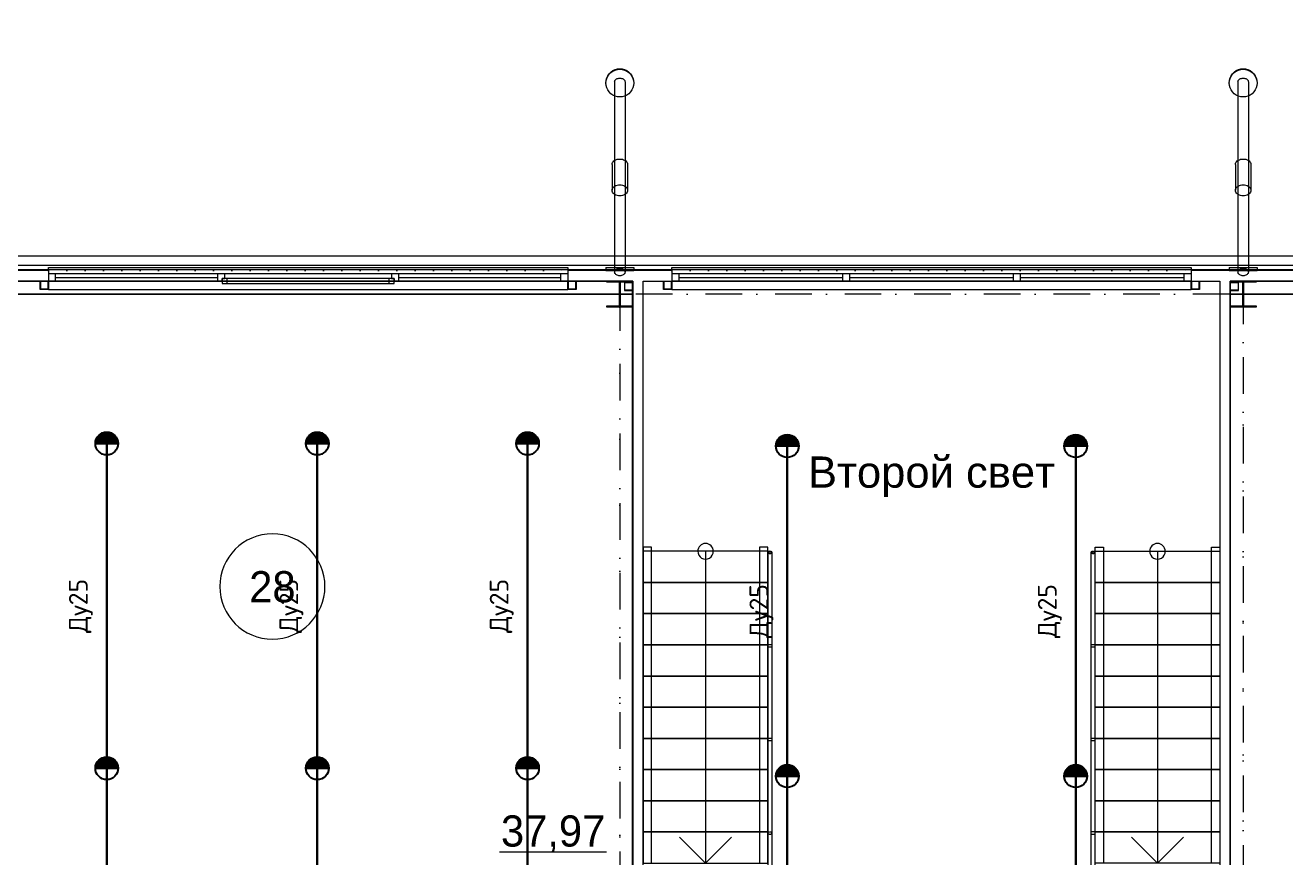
# Model space of a CAD drawing. Header units: millimetres. Extents: x 0 to 2118900, y -20000 to 84100.
# Drawn here: x 848277 to 860410, y 58576 to 66586 of the extents above; entities that cross this region are included whole.
import ezdxf
from ezdxf.enums import TextEntityAlignment as Align

# ---------------------------------------------------------------- set-up
doc = ezdxf.new("R2010")
doc.units = ezdxf.units.MM
for name, pattern in [('Dot & Dashed', [670.277762, 352.777767, -176.388884, 0, -141.111112]), ('Крупный пунктир', [634.99999, 0, -634.99999]), ('Пунктирная', [176.388884, 0, -176.388884])]:
    doc.linetypes.add(name, pattern=pattern)
for name, color, linetype, lineweight in [('АР_подоснова', 8, 'Continuous', 13), ('ПТ_В22_расп', 6, 'Continuous', 30), ('ПТ_оросители', 7, 'Continuous', 25), ('ПТ_текст', 7, 'Continuous', 18)]:
    doc.layers.add(name, color=color, linetype=linetype, lineweight=lineweight)
doc.styles.add('АР_текст_1', font='arial.ttf')
doc.styles.add('ПТ', font='isocpeur.ttf')

# ---------------------------------------------------------------- blocks, each defined once
blk = doc.blocks.new('Перекрытие_1101', base_point=(98125, 40125))
at = {"color": 0, "linetype": 'Continuous', "lineweight": -2, "flags": 128}
blk.add_lwpolyline([(98125, 40125), (51875, 40125), (51875, 29425), (46123, 29425), (46123, 40125), (-125, 40125), (-125, -125), (46125, -125), (46125, 10575), (51875, 10575), (51875, -125), (98125, -125)], close=True, dxfattribs=at)
blk = doc.blocks.new('Стена_1101', base_point=(51875, 40125))
at = {"color": 0, "linetype": 'Continuous', "lineweight": -2, "flags": 128}
for points in [[(51775, 40125), (51775, 28225)], [(51875, 28225), (51875, 40125)]]:
    blk.add_lwpolyline(points, dxfattribs=at)
blk = doc.blocks.new('Стена_3010', base_point=(46125, 29425))
at = {"color": 0, "linetype": 'Continuous', "lineweight": -2, "flags": 128}
for points in [[(46125, 40125), (46125, 33885)], [(46225, 29425), (46225, 40125)], [(46125, 33775), (46125, 29425)], [(46125, 29425), (46225, 29425)]]:
    blk.add_lwpolyline(points, dxfattribs=at)
blk = doc.blocks.new('Лист Профилированный 27')
at = {"color": 0, "linetype": 'Continuous', "lineweight": -2, "flags": 128}
blk.add_lwpolyline([(0, 200), (0, 0), (90395, 0), (90395, 200), (90395, 2610), (90395, 2809), (0, 2809), (0, 2610)], close=True, dxfattribs=at)
blk = doc.blocks.new('Конструктор Кровли 27')
at = {"color": 0, "linetype": 'Continuous', "lineweight": -2, "flags": 128}
blk.add_lwpolyline([(0, 46123), (0, 0), (40000, 0), (40000, 46125), (29425, 46125), (29425, 51875), (40000, 51875), (40000, 98000), (0, 98000), (0, 51875), (10575, 51875), (10575, 46123)], close=True, dxfattribs=at)
blk = doc.blocks.new('Колонна SHS ГК 271')
at = {"color": 0, "linetype": 'Continuous', "lineweight": -2}
for p, q in [((40, 40), (-40, 40)), ((-40, 40), (-40, -40)), ((-36.4, -36.4), (-36.4, 36.4)), ((-36.4, 36.4), (36.4, 36.4)), ((36.4, 36.4), (36.4, -36.4)), ((40, -40), (40, 40)), ((-40, -40), (40, -40)), ((36.4, -36.4), (-36.4, -36.4))]:
    blk.add_line(p, q, dxfattribs=at)
blk = doc.blocks.new('Труба Квадратного Сечения ГК SHS 27_30')
at = {"color": 0, "linetype": 'Continuous', "lineweight": -2}
for p, q in [((2500, 40), (0, 40)), ((0, 40), (0, 0)), ((0, 0), (0, -40)), ((5000, 40), (2500, 40)), ((5000, 0), (5000, 40)), ((5000, -40), (5000, 0)), ((0, -40), (2500, -40)), ((2500, -40), (5000, -40))]:
    blk.add_line(p, q, dxfattribs=at)
blk = doc.blocks.new('Стена_550', base_point=(3803, 40236))
at = {"color": 0, "linetype": 'Continuous', "lineweight": -2}
blk.add_line((3803, 40237), (94198, 40237), dxfattribs=at)
at = {"color": 0, "linetype": 'Continuous', "lineweight": -2, "flags": 128}
for points in [[(94198, 40276), (3803, 40276)], [(3803, 40236), (94198, 40236)]]:
    blk.add_lwpolyline(points, dxfattribs=at)
blk = doc.blocks.new('Рабочий кабинет_28_30', base_point=(42989, 37418))
at = {"color": 0, "linetype": 'Continuous', "lineweight": -2}
blk.add_line((44843, 34634), (45872, 34634), dxfattribs=at)
for start, end in [(0, 180), (180, 0)]:
    blk.add_arc((42656, 37186), 506, start, end, dxfattribs=at)
at = {"color": 0, "lineweight": -2, "style": 'АР_текст_1'}
for tag, p in [('ROOM_NUMBER', (42656, 37184)), ('ROOM_AREA', (45358, 34834))]:
    blk.add_attdef(tag, text='', height=300, dxfattribs=at).set_placement(p, align=Align.MIDDLE_CENTER)
blk = doc.blocks.new('Лестница_30')
at = {"color": 0, "linetype": 'Continuous', "lineweight": -2}
for p, q in [((46225, 37525), (46224, 34525)), ((46225, 37566), (46225, 37525)), ((46305, 37566), (46225, 37566)), ((47425, 37525), (46225, 37525)), ((46225, 37525), (46225, 37225)), ((46304, 34525), (46305, 37525)), ((46305, 37525), (46305, 37566)), ((46825, 37525), (46825, 37225)), ((47345, 37525), (47344, 34525)), ((47345, 37565), (47345, 37525)), ((47425, 37565), (47345, 37565)), ((47345, 37525), (47345, 37525)), ((47424, 34525), (47425, 37525)), ((47425, 37525), (47425, 37565)), ((47425, 37525), (47425, 37525)), ((47425, 37225), (47425, 37525)), ((47425, 37525), (47425, 37525)), ((46225, 37225), (47425, 37225)), ((47425, 37225), (46225, 37225)), ((46225, 37225), (46225, 36925)), ((46825, 37225), (46824, 34825)), ((47425, 36925), (47425, 37225)), ((46225, 36925), (47425, 36925)), ((47425, 36925), (46225, 36925)), ((46225, 36925), (46225, 36625)), ((47425, 36625), (47425, 36925)), ((46225, 36625), (47425, 36625)), ((47425, 36625), (46225, 36625)), ((46225, 36625), (46225, 36325)), ((47425, 36325), (47425, 36625)), ((46225, 36325), (47425, 36325)), ((47425, 36325), (46225, 36325)), ((46225, 36325), (46225, 36025)), ((47425, 36025), (47425, 36325)), ((46225, 36025), (47425, 36025)), ((47425, 36025), (46225, 36025)), ((46225, 36025), (46225, 35725)), ((47425, 35725), (47425, 36025)), ((46225, 35725), (46224, 35425)), ((46225, 35725), (47425, 35725)), ((47425, 35725), (46225, 35725)), ((47424, 35425), (47425, 35725)), ((46224, 35425), (47424, 35425)), ((47424, 35425), (46224, 35425)), ((46224, 35425), (46224, 35125)), ((47424, 35125), (47424, 35425)), ((46224, 35125), (47424, 35125)), ((47424, 35125), (46224, 35125)), ((46224, 35125), (46224, 34825)), ((47424, 34825), (47424, 35125)), ((46224, 34825), (47424, 34825)), ((47424, 34825), (46224, 34825)), ((46224, 34825), (46224, 34525)), ((46824, 34825), (46824, 34525)), ((47424, 34525), (47424, 34825)), ((46824, 34525), (46574, 34775)), ((47074, 34775), (46824, 34525)), ((46224, 34525), (46304, 34525)), ((46224, 34525), (47424, 34525)), ((47344, 34525), (47424, 34525))]:
    blk.add_line(p, q, dxfattribs=at)
for start, end in [(359.9913, 179.9913), (179.9913, 359.9913)]:
    blk.add_arc((46825, 37525), 75, start, end, dxfattribs=at)
blk = doc.blocks.new('Лестница_50')
at = {"color": 0, "linetype": 'Continuous', "lineweight": -2}
for p, q in [((50575, 37525), (50575, 37565)), ((50575, 37565), (50655, 37565)), ((50576, 34525), (50575, 37525)), ((50575, 37525), (50575, 37525)), ((50575, 37225), (50575, 37525)), ((50575, 37525), (50575, 37525)), ((50575, 37525), (51775, 37525)), ((50655, 37565), (50655, 37525)), ((50655, 37525), (50655, 37525)), ((50655, 37525), (50656, 34525)), ((51175, 37525), (51175, 37225)), ((51695, 37525), (51695, 37566)), ((51695, 37566), (51775, 37566)), ((51696, 34525), (51695, 37525)), ((51775, 37566), (51775, 37525)), ((51775, 37525), (51776, 34525)), ((51775, 37525), (51775, 37225)), ((51775, 37225), (50575, 37225)), ((50575, 36925), (50575, 37225)), ((50575, 37225), (51775, 37225)), ((51175, 37225), (51176, 34825)), ((51775, 37225), (51775, 36925)), ((51775, 36925), (50575, 36925)), ((50575, 36625), (50575, 36925)), ((50575, 36925), (51775, 36925)), ((51775, 36925), (51775, 36625)), ((51775, 36625), (50575, 36625)), ((50575, 36325), (50575, 36625)), ((50575, 36625), (51775, 36625)), ((51775, 36625), (51775, 36325)), ((51775, 36325), (50575, 36325)), ((50575, 36025), (50575, 36325)), ((50575, 36325), (51775, 36325)), ((51775, 36325), (51775, 36025)), ((51775, 36025), (50575, 36025)), ((50575, 35725), (50575, 36025)), ((50575, 36025), (51775, 36025)), ((51775, 36025), (51775, 35725)), ((51775, 35725), (50575, 35725)), ((50576, 35425), (50575, 35725)), ((50575, 35725), (51775, 35725)), ((51775, 35725), (51776, 35425)), ((51776, 35425), (50576, 35425)), ((50576, 35125), (50576, 35425)), ((50576, 35425), (51776, 35425)), ((51776, 35425), (51776, 35125)), ((51776, 35125), (50576, 35125)), ((50576, 34825), (50576, 35125)), ((50576, 35125), (51776, 35125)), ((51776, 35125), (51776, 34825)), ((51776, 34825), (50576, 34825)), ((50576, 34825), (51776, 34825)), ((50576, 34525), (50576, 34825)), ((51176, 34825), (51176, 34525)), ((51776, 34825), (51776, 34525)), ((50926, 34775), (51176, 34525)), ((51176, 34525), (51426, 34775)), ((50656, 34525), (50576, 34525)), ((51776, 34525), (50576, 34525)), ((51776, 34525), (51696, 34525))]:
    blk.add_line(p, q, dxfattribs=at)
for start, end in [(0.0087, 180.0087), (180.0087, 0.0087)]:
    blk.add_arc((51175, 37525), 75, start, end, dxfattribs=at)
blk = doc.blocks.new('Ограждение_410')
at = {"color": 0, "linetype": 'Continuous', "lineweight": -2}
for p, q in [((47465, 37515), (47425, 37515)), ((47425, 37515), (47425, 34815)), ((47465, 37515), (47425, 37515)), ((47425, 37515), (47425, 34815)), ((47465, 37515), (47425, 37515)), ((47425, 37515), (47425, 34815)), ((47465, 37515), (47425, 37515)), ((47425, 37515), (47425, 34815)), ((47465, 37515), (47425, 37515)), ((47425, 37515), (47425, 34815)), ((47465, 34815), (47465, 37515)), ((47465, 34815), (47465, 37515)), ((47465, 34815), (47465, 37515)), ((47465, 34815), (47465, 37515)), ((47465, 34815), (47465, 37515)), ((50575, 37515), (50535, 37515)), ((50535, 37515), (50535, 34815)), ((50575, 37515), (50535, 37515)), ((50535, 37515), (50535, 34815)), ((50575, 37515), (50535, 37515)), ((50535, 37515), (50535, 34815)), ((50575, 37515), (50535, 37515)), ((50535, 37515), (50535, 34815)), ((50575, 37515), (50535, 37515)), ((50535, 37515), (50535, 34815)), ((50575, 34815), (50575, 37515)), ((50575, 34815), (50575, 37515)), ((50575, 34815), (50575, 37515)), ((50575, 34815), (50575, 37515)), ((50575, 34815), (50575, 37515)), ((47425, 34815), (47425, 33905)), ((47425, 34815), (47425, 33905)), ((47425, 34815), (47425, 33905)), ((47425, 34815), (47425, 33905)), ((47425, 34815), (47425, 33905)), ((47465, 33905), (47465, 34815)), ((47465, 33905), (47465, 34815)), ((47465, 33905), (47465, 34815)), ((47465, 33905), (47465, 34815)), ((47465, 33905), (47465, 34815)), ((50535, 34815), (50535, 33905)), ((50535, 34815), (50535, 33905)), ((50535, 34815), (50535, 33905)), ((50535, 34815), (50535, 33905)), ((50535, 34815), (50535, 33905)), ((50575, 33905), (50575, 34815)), ((50575, 33905), (50575, 34815)), ((50575, 33905), (50575, 34815)), ((50575, 33905), (50575, 34815)), ((50575, 33905), (50575, 34815)), ((47425, 33905), (47424, 29425)), ((47425, 33905), (47424, 29425)), ((47425, 33905), (47424, 29425)), ((47425, 33905), (47424, 29425)), ((47425, 33905), (47424, 29425)), ((47464, 29465), (47465, 33905)), ((47464, 29465), (47465, 33905)), ((47464, 29465), (47465, 33905)), ((47464, 29465), (47465, 33905)), ((47464, 29465), (47465, 33905)), ((50535, 33905), (50535, 29465)), ((50535, 33905), (50535, 29465)), ((50535, 33905), (50535, 29465)), ((50535, 33905), (50535, 29465)), ((50535, 33905), (50535, 29465)), ((50575, 29425), (50575, 33905)), ((50575, 29425), (50575, 33905)), ((50575, 29425), (50575, 33905)), ((50575, 29425), (50575, 33905)), ((50575, 29425), (50575, 33905)), ((47424, 29425), (50575, 29425)), ((47424, 29425), (50575, 29425)), ((47424, 29425), (50575, 29425)), ((47424, 29425), (50575, 29425)), ((47424, 29425), (50575, 29425)), ((50535, 29465), (47464, 29465)), ((50535, 29465), (47464, 29465)), ((50535, 29465), (47464, 29465)), ((50535, 29465), (47464, 29465)), ((50535, 29465), (47464, 29465))]:
    blk.add_line(p, q, dxfattribs=at)
at = {"color": 0, "linetype": 'Continuous', "lineweight": -2, "flags": 128}
for points in [[(47465, 37515), (47465, 37516), (47464, 37518), (47462, 37520), (47460, 37521), (47458, 37522), (47455, 37523), (47452, 37524), (47449, 37524), (47445, 37525), (47442, 37524), (47438, 37524), (47435, 37523), (47432, 37522), (47430, 37521), (47428, 37520), (47426, 37518), (47425, 37516), (47425, 37515), (47425, 37513), (47426, 37511), (47428, 37510), (47430, 37508), (47432, 37507), (47435, 37506), (47438, 37505), (47442, 37505), (47445, 37505), (47449, 37505), (47452, 37505), (47455, 37506), (47458, 37507), (47460, 37508), (47462, 37510), (47464, 37511), (47465, 37513)], [(50535, 37515), (50535, 37513), (50536, 37511), (50538, 37510), (50540, 37508), (50542, 37507), (50545, 37506), (50548, 37505), (50552, 37505), (50555, 37505), (50558, 37505), (50562, 37505), (50565, 37506), (50568, 37507), (50570, 37508), (50572, 37510), (50574, 37511), (50575, 37513), (50575, 37515), (50575, 37516), (50574, 37518), (50572, 37520), (50570, 37521), (50568, 37522), (50565, 37523), (50562, 37524), (50558, 37524), (50555, 37525), (50552, 37524), (50548, 37524), (50545, 37523), (50542, 37522), (50540, 37521), (50538, 37520), (50536, 37518), (50535, 37516)], [(47425, 36605), (47465, 36605), (47465, 36625), (47425, 36625)], [(50575, 36625), (50535, 36625), (50535, 36605), (50575, 36605)], [(47425, 35705), (47465, 35705), (47465, 35725), (47425, 35725)], [(50575, 35725), (50535, 35725), (50535, 35705), (50575, 35705)], [(47465, 34815), (47464, 34816), (47464, 34818), (47462, 34820), (47460, 34821), (47458, 34822), (47455, 34823), (47452, 34824), (47448, 34824), (47445, 34825), (47441, 34824), (47438, 34824), (47435, 34823), (47432, 34822), (47429, 34821), (47427, 34820), (47426, 34818), (47425, 34816), (47425, 34815), (47425, 34813), (47426, 34811), (47427, 34810), (47429, 34808), (47432, 34807), (47435, 34806), (47438, 34805), (47441, 34805), (47445, 34805), (47448, 34805), (47452, 34805), (47455, 34806), (47458, 34807), (47460, 34808), (47462, 34810), (47464, 34811), (47464, 34813)], [(50575, 34825), (50535, 34825), (50535, 34805), (50575, 34805)], [(47465, 33905), (47464, 33907), (47464, 33909), (47462, 33910), (47460, 33912), (47458, 33913), (47455, 33914), (47452, 33915), (47448, 33915), (47445, 33915), (47441, 33915), (47438, 33915), (47435, 33914), (47432, 33913), (47429, 33912), (47427, 33910), (47426, 33909), (47425, 33907), (47425, 33905), (47425, 33903), (47426, 33902), (47427, 33900), (47429, 33899), (47432, 33897), (47435, 33896), (47438, 33896), (47441, 33895), (47445, 33895), (47448, 33895), (47452, 33896), (47455, 33896), (47458, 33897), (47460, 33899), (47462, 33900), (47464, 33902), (47464, 33903)], [(50575, 33915), (50535, 33915), (50535, 33895), (50575, 33895)], [(47425, 33003), (47465, 33003), (47465, 33023), (47425, 33023)], [(50575, 33023), (50535, 33023), (50535, 33003), (50575, 33003)], [(47425, 32111), (47465, 32111), (47465, 32131), (47425, 32131)], [(50575, 32131), (50535, 32131), (50535, 32111), (50575, 32111)], [(47425, 31219), (47465, 31219), (47465, 31239), (47425, 31239)], [(50575, 31239), (50535, 31239), (50535, 31219), (50575, 31219)], [(47424, 30327), (47464, 30327), (47464, 30347), (47424, 30347)], [(50575, 30347), (50535, 30347), (50535, 30327), (50575, 30327)], [(47444, 29465), (47443, 29465), (47441, 29464), (47439, 29462), (47438, 29460), (47437, 29458), (47436, 29455), (47435, 29452), (47435, 29448), (47434, 29445), (47435, 29442), (47435, 29438), (47436, 29435), (47437, 29432), (47438, 29430), (47439, 29428), (47441, 29426), (47443, 29425), (47444, 29425), (47446, 29425), (47448, 29426), (47449, 29428), (47451, 29430), (47452, 29432), (47453, 29435), (47454, 29438), (47454, 29442), (47454, 29445), (47454, 29448), (47454, 29452), (47453, 29455), (47452, 29458), (47451, 29460), (47449, 29462), (47448, 29464), (47446, 29465)], [(48232, 29425), (48232, 29465), (48212, 29465), (48212, 29425)], [(49010, 29425), (49010, 29465), (48990, 29465), (48990, 29425)], [(49787, 29425), (49787, 29465), (49767, 29465), (49767, 29425)], [(50535, 29445), (50535, 29443), (50536, 29442), (50538, 29440), (50540, 29439), (50542, 29437), (50545, 29436), (50548, 29436), (50552, 29435), (50555, 29435), (50558, 29435), (50562, 29436), (50565, 29436), (50568, 29437), (50570, 29439), (50572, 29440), (50574, 29442), (50575, 29443), (50575, 29445), (50575, 29447), (50574, 29448), (50572, 29450), (50570, 29451), (50568, 29453), (50565, 29454), (50562, 29454), (50558, 29455), (50555, 29455), (50552, 29455), (50548, 29454), (50545, 29454), (50542, 29453), (50540, 29451), (50538, 29450), (50536, 29448), (50535, 29447)]]:
    blk.add_lwpolyline(points, close=True, dxfattribs=at)
blk = doc.blocks.new('Колонна Универсальная 270')
at = {"color": 0, "linetype": 'Continuous', "lineweight": -2}
for p, q in [((125, 125), (-125, 125)), ((-125, 125), (-125, 113)), ((125, 113), (125, 125)), ((-125, 113), (-4, 113)), ((-4, 113), (-4, -113)), ((4, -113), (4, 113)), ((4, 113), (125, 113)), ((-4, -113), (-125, -113)), ((-125, -113), (-125, -125)), ((125, -113), (4, -113)), ((125, -125), (125, -113)), ((-125, -125), (125, -125))]:
    blk.add_line(p, q, dxfattribs=at)
blk = doc.blocks.new('Цилиндр 27')
at = {"color": 0, "linetype": 'Continuous', "lineweight": -2}
for p, q in [((-33, 17), (-35, 9)), ((-35, 9), (-35, 0)), ((-35, 0), (-35, -9)), ((-31, 25), (-33, 17)), ((-27, 32), (-31, 25)), ((-23, 38), (-27, 32)), ((-18, 43), (-23, 38)), ((-12, 47), (-18, 43)), ((-6, 49), (-12, 47)), ((0, 50), (-6, 49)), ((0, 50), (1831, 50)), ((1798, 17), (1796, 9)), ((1796, 9), (1796, 0)), ((1796, 0), (1796, -9)), ((1801, 25), (1798, 17)), ((1804, 32), (1801, 25)), ((1809, 38), (1804, 32)), ((1814, 43), (1809, 38)), ((1819, 47), (1814, 43)), ((1825, 49), (1819, 47)), ((1831, 50), (1825, 49)), ((1837, 49), (1831, 50)), ((1843, 47), (1837, 49)), ((1849, 43), (1843, 47)), ((1854, 38), (1849, 43)), ((1858, 32), (1854, 38)), ((1862, 25), (1858, 32)), ((1865, 17), (1862, 25)), ((1866, 9), (1865, 17)), ((1867, 0), (1866, 9)), ((1866, -9), (1867, 0)), ((-35, -9), (-33, -17)), ((-33, -17), (-31, -25)), ((-31, -25), (-27, -32)), ((-27, -32), (-23, -38)), ((-23, -38), (-18, -43)), ((-18, -43), (-12, -47)), ((-12, -47), (-6, -49)), ((-6, -49), (0, -50)), ((0, -50), (1831, -50)), ((1796, -9), (1798, -17)), ((1798, -17), (1801, -25)), ((1801, -25), (1804, -32)), ((1804, -32), (1809, -38)), ((1809, -38), (1814, -43)), ((1814, -43), (1819, -47)), ((1819, -47), (1825, -49)), ((1825, -49), (1831, -50)), ((1831, -50), (1837, -49)), ((1837, -49), (1843, -47)), ((1843, -47), (1849, -43)), ((1849, -43), (1854, -38)), ((1854, -38), (1858, -32)), ((1858, -32), (1862, -25)), ((1862, -25), (1865, -17)), ((1865, -17), (1866, -9))]:
    blk.add_line(p, q, dxfattribs=at)
blk = doc.blocks.new('Цилиндр 27_2')
at = {"color": 0, "linetype": 'Continuous', "lineweight": -2}
for p, q in [((-46, 126), (-67, 116)), ((-42, 126), (-63, 116)), ((-23, 132), (-46, 126)), ((-20, 132), (-42, 126)), ((0, 134), (-23, 132)), ((3, 134), (-20, 132)), ((0, 134), (3, 134)), ((27, 132), (3, 134)), ((49, 126), (27, 132)), ((70, 116), (49, 126)), ((-132, 23), (-134, 0)), ((-126, 46), (-132, 23)), ((-128, 23), (-130, 0)), ((-122, 46), (-128, 23)), ((-116, 67), (-126, 46)), ((-112, 67), (-122, 46)), ((-102, 86), (-116, 67)), ((-99, 86), (-112, 67)), ((-86, 102), (-102, 86)), ((-82, 102), (-99, 86)), ((-67, 116), (-86, 102)), ((-63, 116), (-82, 102)), ((89, 102), (70, 116)), ((106, 86), (89, 102)), ((119, 67), (106, 86)), ((129, 46), (119, 67)), ((135, 23), (129, 46)), ((137, 0), (135, 23)), ((135, -23), (137, 0)), ((-134, 0), (-132, -23)), ((-132, -23), (-126, -46)), ((-130, 0), (-128, -23)), ((-128, -23), (-122, -46)), ((-126, -46), (-116, -67)), ((-122, -46), (-112, -67)), ((-116, -67), (-102, -86)), ((-112, -67), (-99, -86)), ((-102, -86), (-86, -102)), ((-99, -86), (-82, -102)), ((-86, -102), (-67, -116)), ((-82, -102), (-63, -116)), ((-67, -116), (-46, -126)), ((-63, -116), (-42, -126)), ((49, -126), (70, -116)), ((70, -116), (89, -102)), ((89, -102), (106, -86)), ((106, -86), (119, -67)), ((119, -67), (129, -46)), ((129, -46), (135, -23)), ((-46, -126), (-23, -132)), ((-42, -126), (-20, -132)), ((-23, -132), (0, -134)), ((-20, -132), (3, -134)), ((0, -134), (3, -134)), ((3, -134), (27, -132)), ((27, -132), (49, -126))]:
    blk.add_line(p, q, dxfattribs=at)
blk = doc.blocks.new('Цилиндр 27_3')
at = {"color": 0, "linetype": 'Continuous', "lineweight": -2}
for p, q in [((0, 134), (0, 132)), ((0, 134), (30, 134)), ((0, 132), (0, 126)), ((0, 126), (0, 116)), ((30, 134), (30, 132)), ((30, 132), (30, 126)), ((30, 126), (30, 116)), ((0, 116), (0, 102)), ((0, 102), (0, 86)), ((0, 86), (0, 67)), ((0, 67), (0, 46)), ((0, 46), (0, 23)), ((0, 23), (0, 0)), ((0, 0), (0, -23)), ((30, 116), (30, 102)), ((30, 102), (30, 86)), ((30, 86), (30, 67)), ((30, 67), (30, 46)), ((30, 46), (30, 23)), ((30, 23), (30, 0)), ((30, 0), (30, -23)), ((0, -23), (0, -46)), ((0, -46), (0, -67)), ((0, -67), (0, -86)), ((0, -86), (0, -102)), ((0, -102), (0, -116)), ((0, -116), (0, -126)), ((30, -23), (30, -46)), ((30, -46), (30, -67)), ((30, -67), (30, -86)), ((30, -86), (30, -102)), ((30, -102), (30, -116)), ((30, -116), (30, -126)), ((0, -126), (0, -132)), ((0, -132), (0, -134)), ((0, -134), (30, -134)), ((30, -126), (30, -132)), ((30, -132), (30, -134))]:
    blk.add_line(p, q, dxfattribs=at)
blk = doc.blocks.new('Цилиндр 27_4')
at = {"color": 0, "linetype": 'Continuous', "lineweight": -2}
for p, q in [((-52, 13), (-53, 0)), ((-53, 0), (-52, -13)), ((-50, 26), (-52, 13)), ((-46, 37), (-50, 26)), ((-41, 48), (-46, 37)), ((-34, 57), (-41, 48)), ((-27, 65), (-34, 57)), ((-18, 70), (-27, 65)), ((-9, 74), (-18, 70)), ((0, 75), (-9, 74)), ((0, 75), (248, 75)), ((196, 13), (195, 0)), ((195, 0), (196, -13)), ((198, 26), (196, 13)), ((202, 37), (198, 26)), ((208, 48), (202, 37)), ((214, 57), (208, 48)), ((222, 65), (214, 57)), ((230, 70), (222, 65)), ((239, 74), (230, 70)), ((248, 75), (239, 74)), ((257, 74), (248, 75)), ((266, 70), (257, 74)), ((275, 65), (266, 70)), ((282, 57), (275, 65)), ((289, 48), (282, 57)), ((294, 37), (289, 48)), ((298, 26), (294, 37)), ((300, 13), (298, 26)), ((301, 0), (300, 13)), ((300, -13), (301, 0)), ((-52, -13), (-50, -26)), ((-50, -26), (-46, -37)), ((-46, -37), (-41, -48)), ((-41, -48), (-34, -57)), ((-34, -57), (-27, -65)), ((-27, -65), (-18, -70)), ((-18, -70), (-9, -74)), ((-9, -74), (0, -75)), ((0, -75), (248, -75)), ((196, -13), (198, -26)), ((198, -26), (202, -37)), ((202, -37), (208, -48)), ((208, -48), (214, -57)), ((214, -57), (222, -65)), ((222, -65), (230, -70)), ((230, -70), (239, -74)), ((239, -74), (248, -75)), ((248, -75), (257, -74)), ((257, -74), (266, -70)), ((266, -70), (275, -65)), ((275, -65), (282, -57)), ((282, -57), (289, -48)), ((289, -48), (294, -37)), ((294, -37), (298, -26)), ((298, -26), (300, -13))]:
    blk.add_line(p, q, dxfattribs=at)
blk = doc.blocks.new('Двутавp К 26020-83 27_40')
at = {"color": 0, "linetype": 'Крупный пунктир', "lineweight": -2}
blk.add_line((0, 0), (39750, 0), dxfattribs=at)
blk = doc.blocks.new('Двутавp К 26020-83 270')
at = {"color": 0, "linetype": 'Крупный пунктир', "lineweight": -2}
blk.add_line((0, 0), (39875, 0), dxfattribs=at)
blk = doc.blocks.new('Горизонтальное Многостворчатое Окно 27')
at = {"color": 0, "linetype": 'Continuous', "lineweight": -2}
for p, q in [((-2500, 0), (2500, 0)), ((-2500, 0), (-2430, 0)), ((-2500, -70), (-2500, 0)), ((-2500, -70), (-2500, 0)), ((-2430, 0), (-2430, -70)), ((-2430, 0), (-873, 0)), ((-873, -70), (-873, 0)), ((-873, 0), (-838, 0)), ((-838, 0), (-828, 0)), ((-828, 25), (-778, 25)), ((-828, -25), (-828, 25)), ((-828, 0), (-828, -25)), ((-778, 25), (778, 25)), ((-778, 25), (-778, -25)), ((-778, 25), (778, 25)), ((-778, 0), (778, 0)), ((778, -25), (778, 25)), ((778, 25), (828, 25)), ((828, 25), (828, -25)), ((828, -25), (828, 0)), ((828, 0), (838, 0)), ((838, 0), (873, 0)), ((873, 0), (873, -70)), ((873, 0), (2430, 0)), ((2430, -70), (2430, 0)), ((2430, 0), (2500, 0)), ((2500, -70), (2500, 0)), ((2500, -70), (2500, 0)), ((-2430, -70), (-2500, -70)), ((-2500, -100), (-2500, -70)), ((-2500, -100), (-2500, -130)), ((-2430, -35), (-873, -35)), ((-873, -70), (-2430, -70)), ((-838, -70), (-873, -70)), ((-803, -70), (-838, -70)), ((-828, -25), (-803, -25)), ((-778, -25), (-828, -25)), ((-803, -25), (-803, -70)), ((803, -70), (-803, -70)), ((778, -25), (-778, -25)), ((828, -25), (778, -25)), ((803, -70), (803, -25)), ((803, -25), (828, -25)), ((838, -70), (803, -70)), ((873, -70), (838, -70)), ((873, -35), (2430, -35)), ((2430, -70), (873, -70)), ((2500, -70), (2430, -70)), ((2500, -100), (2500, -70)), ((2500, -130), (2500, -100)), ((-2500, -130), (2500, -130))]:
    blk.add_line(p, q, dxfattribs=at)
at = {"color": 0, "linetype": 'Пунктирная', "lineweight": -2}
blk.add_line((-2500, -100), (2500, -100), dxfattribs=at)
blk = doc.blocks.new('Горизонтальное Многостворчатое Окно 27_2')
at = {"color": 0, "linetype": 'Continuous', "lineweight": -2}
for p, q in [((-2500, 0), (2500, 0)), ((-2500, 0), (-2430, 0)), ((-2500, -70), (-2500, 0)), ((-2500, -70), (-2500, 0)), ((-2430, 0), (-2430, -70)), ((-2430, 0), (-857, 0)), ((-857, -70), (-857, 0)), ((-857, 0), (-822, 0)), ((-822, 0), (-787, 0)), ((-787, 0), (-787, -70)), ((-787, 0), (787, 0)), ((787, -70), (787, 0)), ((787, 0), (822, 0)), ((822, 0), (857, 0)), ((857, 0), (857, -70)), ((857, 0), (2430, 0)), ((2430, -70), (2430, 0)), ((2430, 0), (2500, 0)), ((2500, -70), (2500, 0)), ((2500, -70), (2500, 0)), ((-2430, -70), (-2500, -70)), ((-2500, -100), (-2500, -70)), ((-2500, -100), (-2500, -130)), ((-2430, -35), (-857, -35)), ((-857, -70), (-2430, -70)), ((-822, -70), (-857, -70)), ((-787, -70), (-822, -70)), ((-787, -35), (787, -35)), ((787, -70), (-787, -70)), ((822, -70), (787, -70)), ((857, -70), (822, -70)), ((857, -35), (2430, -35)), ((2430, -70), (857, -70)), ((2500, -70), (2430, -70)), ((2500, -100), (2500, -70)), ((2500, -130), (2500, -100)), ((-2500, -130), (2500, -130))]:
    blk.add_line(p, q, dxfattribs=at)
at = {"color": 0, "linetype": 'Пунктирная', "lineweight": -2}
blk.add_line((-2500, -100), (2500, -100), dxfattribs=at)
blk = doc.blocks.new('Стена_1020', base_point=(-125, 40125))
at = {"color": 0, "linetype": 'Continuous', "lineweight": -2}
for p, q in [((40500, 40225), (40500, 40195)), ((40500, 40195), (40500, 40125)), ((45500, 40225), (45500, 40195)), ((45500, 40195), (45500, 40125)), ((46500, 40225), (46500, 40195)), ((46500, 40195), (46500, 40125)), ((51500, 40225), (51500, 40195)), ((51500, 40195), (51500, 40125))]:
    blk.add_line(p, q, dxfattribs=at)
at = {"color": 0, "linetype": 'Continuous', "lineweight": -2, "flags": 128}
for points in [[(40500, 40225), (39500, 40225)], [(46500, 40225), (45500, 40225)], [(52500, 40225), (51500, 40225)], [(39500, 40125), (40500, 40125)], [(45500, 40125), (46125, 40125)], [(46225, 40125), (46500, 40125)], [(51500, 40125), (51775, 40125)], [(51875, 40125), (52500, 40125)]]:
    blk.add_lwpolyline(points, dxfattribs=at)
at = {"color": 0, "linetype": 'Continuous', "lineweight": -2, "xscale": -1, "zscale": 1000, "rotation": 180}
for name, p in [('Горизонтальное Многостворчатое Окно 27', (43000, 40125)), ('Горизонтальное Многостворчатое Окно 27_2', (49000, 40125))]:
    blk.add_blockref(name, p, dxfattribs=at)
blk = doc.blocks.new('Крыша_1', base_point=(0, 0))
at = {"color": 0, "linetype": 'Continuous', "lineweight": -2, "flags": 128}
for points in [[(0, 40000), (46123, 40000)], [(46123, 40000), (46123, 29425)], [(51875, 40000), (98000, 40000)], [(51875, 29425), (51875, 40000)]]:
    blk.add_lwpolyline(points, dxfattribs=at)
blk = doc.blocks.new('Стандартный Маркер Сетки_41')
at = {"color": 0, "linetype": 'Dot & Dashed', "lineweight": -2}
for q in [(55187, 0), (0, 0)]:
    blk.add_line((0, 0), q, dxfattribs=at)
at = {"color": 0, "lineweight": -2, "style": 'АР_текст_1'}
blk.add_attdef('AC_MarkerText_1', text='', height=300, rotation=90, dxfattribs=at).set_placement((55368, -69), align=Align.TOP_CENTER)
blk = doc.blocks.new('Стандартный Маркер Сетки_51')
at = {"color": 0, "linetype": 'Dot & Dashed', "lineweight": -2}
for q in [(55249, 0), (0, 0)]:
    blk.add_line((0, 0), q, dxfattribs=at)
at = {"color": 0, "lineweight": -2, "style": 'АР_текст_1'}
blk.add_attdef('AC_MarkerText_1', text='', height=300, rotation=90, dxfattribs=at).set_placement((55430, -69), align=Align.TOP_CENTER)
blk = doc.blocks.new('AR_F2')
at = {"layer": 'АР_подоснова', "linetype": 'Dot & Dashed'}
blk.add_line((98125, 40000), (-4800, 40000), dxfattribs=at)
at = {"layer": 'АР_подоснова', "linetype": 'Continuous', "flags": 128}
for points in [[(40050, 33875), (46125, 33875), (46125, 40125), (40050, 40125)], [(57950, 28225), (57950, 40125), (51875, 40125), (51875, 28225)]]:
    blk.add_lwpolyline(points, close=True, dxfattribs=at)
at = {"layer": 'АР_подоснова', "linetype": 'Continuous', "zscale": 1000}
for name, p, rotation in [('Лист Профилированный 27', (94198, 43175), 180), ('Труба Квадратного Сечения ГК SHS 27_30', (45500, 40085), 180), ('Труба Квадратного Сечения ГК SHS 27_30', (45500, 40085), 180), ('Колонна SHS ГК 271', (46085, 40073), 180), ('Труба Квадратного Сечения ГК SHS 27_30', (51500, 40085), 180), ('Труба Квадратного Сечения ГК SHS 27_30', (51500, 40085), 180), ('Стандартный Маркер Сетки_51', (52000, 40062), 270), ('Колонна SHS ГК 271', (51915, 40073), 180), ('Конструктор Кровли 27', (0, 40000), 270), ('Стандартный Маркер Сетки_41', (46000, 40000), 270), ('Двутавp К 26020-83 27_40', (46000, 39875), 270)]:
    blk.add_blockref(name, p, dxfattribs=dict(at, rotation=rotation))
at = {"layer": 'АР_подоснова', "linetype": 'Continuous', "xscale": -1, "zscale": 1000}
for name, p, rotation in [('Цилиндр 27_2', (46000, 42033), 90), ('Цилиндр 27_2', (52000, 42033), 90), ('Цилиндр 27', (46000, 42042), 90), ('Цилиндр 27', (52000, 42042), 90), ('Цилиндр 27_4', (46000, 41246), 90), ('Цилиндр 27_4', (52000, 41246), 90), ('Цилиндр 27_3', (46000, 40255), 90), ('Цилиндр 27_3', (52000, 40255), 90), ('Колонна SHS ГК 271', (40460, 40085), 180), ('Колонна SHS ГК 271', (45540, 40085), 180), ('Колонна SHS ГК 271', (46460, 40085), 180), ('Колонна SHS ГК 271', (51540, 40085), 180), ('Двутавp К 26020-83 270', (52000, 0), 270)]:
    blk.add_blockref(name, p, dxfattribs=dict(at, rotation=rotation))
at = {"layer": 'АР_подоснова'}
for name, p in [('Стена_1020', (-125, 40125)), ('Стена_550', (3803, 40236)), ('Стена_3010', (46125, 29425)), ('Стена_1101', (51875, 40125))]:
    blk.add_blockref(name, p, dxfattribs=at)
at = {"layer": 'АР_подоснова', "linetype": 'Continuous'}
for name, p in [('Перекрытие_1101', (98125, 40125)), ('Крыша_1', (0, 0)), ('Лестница_30', (0, 0)), ('Ограждение_410', (0, 0)), ('Лестница_50', (0, 0))]:
    blk.add_blockref(name, p, dxfattribs=at)
at = {"layer": 'АР_подоснова', "linetype": 'Continuous', "xscale": -1, "zscale": 1000}
for p in [(46000, 40000), (52000, 40000)]:
    blk.add_blockref('Колонна Универсальная 270', p, dxfattribs=at)
at = {"layer": 'АР_подоснова', "linetype": 'Continuous'}
ref = blk.add_blockref('Рабочий кабинет_28_30', (42989, 37418), dxfattribs=at)
ref.add_attrib('ROOM_NUMBER', '28', dxfattribs={"layer": '0', "color": 0, "lineweight": 9, "height": 300}).set_placement((42656, 37184), align=Align.MIDDLE_CENTER)
ref.add_attrib('ROOM_AREA', '37,97', dxfattribs={"layer": '0', "color": 0, "lineweight": 9, "height": 300}).set_placement((45358, 34834), align=Align.MIDDLE_CENTER)
at = {"layer": 'АР_подоснова', "linetype": 'Continuous', "insert": (49000, 38437), "char_height": 300, "attachment_point": 2, "style": 'АР_текст_1'}
blk.add_mtext('\\A1;{\\pqc;\\fArial|b0|i0|c204|p0;\\W1.000000;Второй свет}', dxfattribs=at)
blk = doc.blocks.new('SPR_UP')
for p, q in [((-1.1, 0), (1.1, 0)), ((-1.08, 0.18), (1.08, 0.18)), ((-1.04, 0.37), (1.04, 0.37)), ((-0.95, 0.55), (0.95, 0.55)), ((-0.82, 0.73), (0.82, 0.73)), ((-0.61, 0.92), (0.61, 0.92))]:
    blk.add_line(p, q)
blk.add_circle((0, 0), 1.1)

msp = doc.modelspace()

# ---------------------------------------------------------------- linework, layer by layer
at = {"layer": 'ПТ_В22_расп'}
for p, q in [((849062, 59438), (849062, 62562)), ((851088, 59438), (851088, 62562)), ((853112, 59438), (853112, 62562)), ((855612, 59362), (855612, 62538)), ((858388, 59362), (858388, 62538)), ((849062, 56412), (849062, 59438)), ((851088, 56412), (851088, 59438)), ((853112, 56412), (853112, 59438)), ((855612, 55888), (855612, 59362)), ((858388, 55888), (858388, 59362))]:
    msp.add_line(p, q, dxfattribs=at)

# ---------------------------------------------------------------- block references
at = {"layer": 'АР_подоснова'}
msp.add_blockref('AR_F2', (808000, 24000), dxfattribs=at)
at = {"layer": 'ПТ_оросители', "xscale": 100, "yscale": 100}
for p in [(849062, 62562), (851088, 62562), (853112, 62562), (855612, 62538), (858388, 62538), (849062, 59438), (851088, 59438), (853112, 59438), (855612, 59362), (858388, 59362)]:
    msp.add_blockref('SPR_UP', p, dxfattribs=at)

# ---------------------------------------------------------------- texts
at = {"layer": 'ПТ_текст', "style": 'ПТ'}
for p in [(848932, 61000), (850958, 61000), (852982, 61000), (855482, 60950), (858258, 60950)]:
    msp.add_text('Ду25', height=180, rotation=90, dxfattribs=at).set_placement(p, align=Align.BOTTOM_CENTER)

doc.saveas('drawing.dxf')
